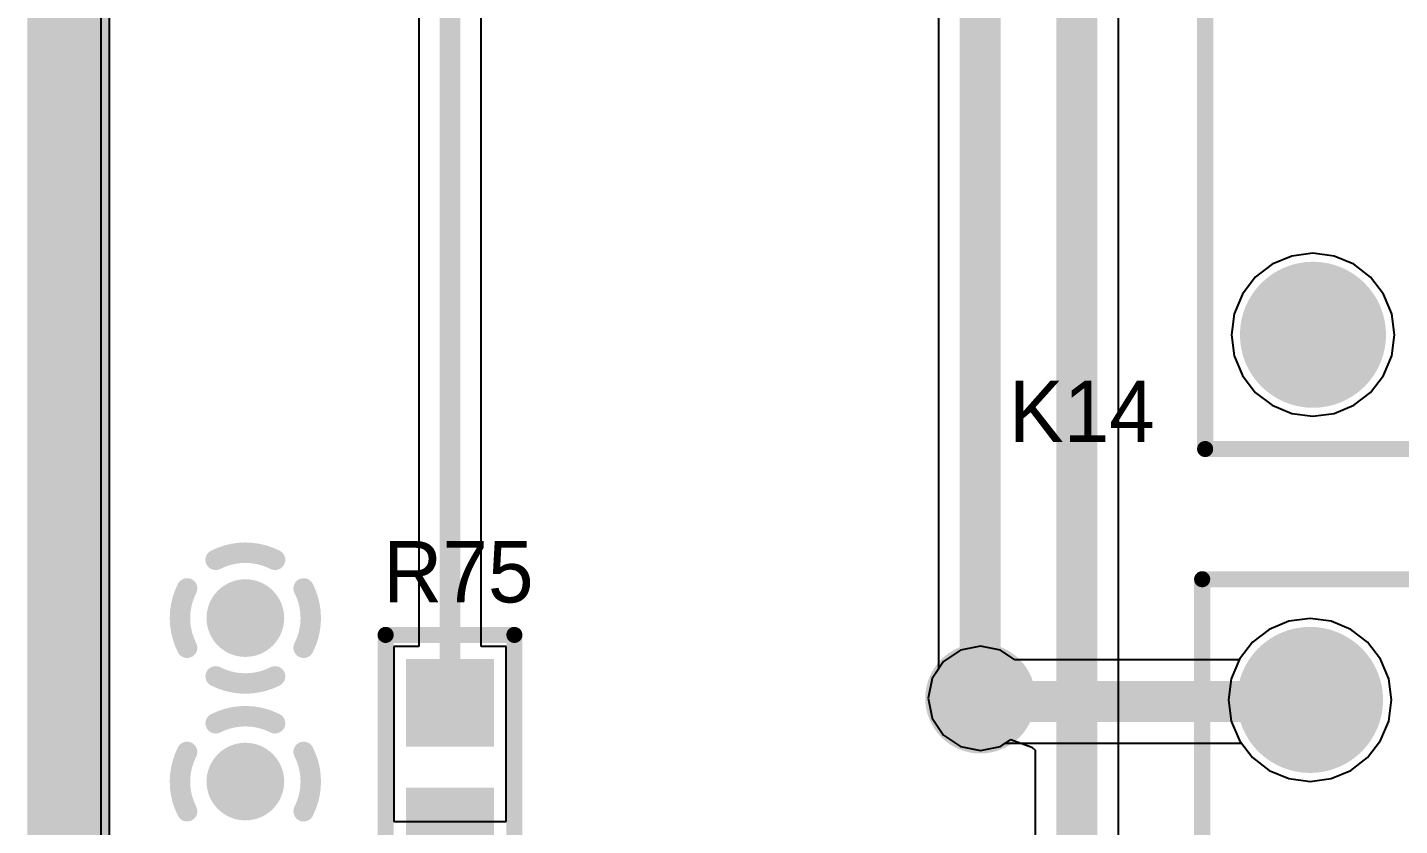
# Model space of a CAD drawing. Header units: millimetres. Extents: x 6.83 to 16.18, y 4.59 to 12.3.
# Drawn here: x 7.089 to 7.76, y 6.327 to 6.718 of the extents above; entities that cross this region are included whole.
import ezdxf

# ---------------------------------------------------------------- set-up
doc = ezdxf.new("R2010")
doc.units = ezdxf.units.MM
doc.header["$MEASUREMENT"] = 0
for name, color, linetype in [('BottomLayer', 5, 'Continuous'), ('BottomSolder', 6, 'Continuous'), ('InternalPlane1', 76, 'Continuous'), ('InternalPlane2', 16, 'Continuous'), ('KeepOutLayer', 6, 'Continuous'), ('Mechanical1', 6, 'Continuous'), ('MultiLayer', 9, 'Continuous'), ('PadHoleLayer', 156, 'Continuous'), ('TopLayer', 1, 'Continuous'), ('TopOverlay', 2, 'Continuous'), ('TopPaste', 8, 'Continuous'), ('TopSolder', 216, 'Continuous'), ('ViaHoleLayer', 16, 'Continuous')]:
    doc.layers.add(name, color=color, linetype=linetype)

# ---------------------------------------------------------------- blocks, each defined once
blk = doc.blocks.new('R_____OMRON5V_217')
at = {"layer": 'BottomLayer', "const_width": 0.02953}
for points in [[(0.18524, 0, 1), (0.21476, 0, 1)], [(-0.01476, -0.1, 1), (0.01476, -0.1, 1)], [(0.18524, -0.1, 1), (0.21476, -0.1, 1)], [(-0.01476, -0.4, 1), (0.01476, -0.4, 1)], [(0.18524, -0.4, 1), (0.21476, -0.4, 1)]]:
    blk.add_lwpolyline(points, format="xyb", close=True, dxfattribs=at)
at = {"layer": 'BottomLayer'}
blk.add_solid([(-0.02953, -0.02953), (0.02953, -0.02953), (-0.02953, 0.02953), (0.02953, 0.02953)], dxfattribs=at)
at = {"layer": 'BottomSolder', "const_width": 0.03353}
for points in [[(0.18324, 0, 1), (0.21676, 0, 1)], [(-0.01676, -0.1, 1), (0.01676, -0.1, 1)], [(0.18324, -0.1, 1), (0.21676, -0.1, 1)], [(-0.01676, -0.4, 1), (0.01676, -0.4, 1)], [(0.18324, -0.4, 1), (0.21676, -0.4, 1)]]:
    blk.add_lwpolyline(points, format="xyb", close=True, dxfattribs=at)
at = {"layer": 'BottomSolder'}
blk.add_solid([(-0.03353, -0.03353), (0.03353, -0.03353), (-0.03353, 0.03353), (0.03353, 0.03353)], dxfattribs=at)
at = {"layer": 'InternalPlane1'}
for points, const_width in [([(-0.01689, 0, 1), (0.01689, 0, 1)], 0.03378), ([(0.18311, 0, 1), (0.21689, 0, 1)], 0.03378), ([(-0.01787, -0.1, 1), (0.01787, -0.1, 1)], 0.03575), ([(0.18213, -0.1, 1), (0.21787, -0.1, 1)], 0.03575), ([(-0.01787, -0.4, 1), (0.01787, -0.4, 1)], 0.03575), ([(0.18213, -0.4, 1), (0.21787, -0.4, 1)], 0.03575)]:
    blk.add_lwpolyline(points, format="xyb", close=True, dxfattribs=dict(at, const_width=const_width))
at = {"layer": 'InternalPlane2'}
for points, const_width in [([(-0.01689, 0, 1), (0.01689, 0, 1)], 0.03378), ([(0.18311, 0, 1), (0.21689, 0, 1)], 0.03378), ([(-0.01787, -0.1, 1), (0.01787, -0.1, 1)], 0.03575), ([(0.18213, -0.1, 1), (0.21787, -0.1, 1)], 0.03575), ([(-0.01787, -0.4, 1), (0.01787, -0.4, 1)], 0.03575), ([(0.18213, -0.4, 1), (0.21787, -0.4, 1)], 0.03575)]:
    blk.add_lwpolyline(points, format="xyb", close=True, dxfattribs=dict(at, const_width=const_width))
at = {"layer": 'MultiLayer', "const_width": 0.02953}
for points in [[(0.18524, 0, 1), (0.21476, 0, 1)], [(-0.01476, -0.1, 1), (0.01476, -0.1, 1)], [(0.18524, -0.1, 1), (0.21476, -0.1, 1)], [(-0.01476, -0.4, 1), (0.01476, -0.4, 1)], [(0.18524, -0.4, 1), (0.21476, -0.4, 1)]]:
    blk.add_lwpolyline(points, format="xyb", close=True, dxfattribs=at)
at = {"layer": 'MultiLayer'}
blk.add_solid([(-0.02953, -0.02953), (0.02953, -0.02953), (-0.02953, 0.02953), (0.02953, 0.02953)], dxfattribs=at)
at = {"layer": 'PadHoleLayer'}
for points, const_width in [([(-0.00689, 0, 1), (0.00689, 0, 1)], 0.01378), ([(0.19311, 0, 1), (0.20689, 0, 1)], 0.01378), ([(-0.00787, -0.1, 1), (0.00787, -0.1, 1)], 0.01575), ([(0.19213, -0.1, 1), (0.20787, -0.1, 1)], 0.01575), ([(-0.00787, -0.4, 1), (0.00787, -0.4, 1)], 0.01575), ([(0.19213, -0.4, 1), (0.20787, -0.4, 1)], 0.01575)]:
    blk.add_lwpolyline(points, format="xyb", close=True, dxfattribs=dict(at, const_width=const_width))
at = {"layer": 'TopLayer', "const_width": 0.02953}
for points in [[(0.18524, 0, 1), (0.21476, 0, 1)], [(-0.01476, -0.1, 1), (0.01476, -0.1, 1)], [(0.18524, -0.1, 1), (0.21476, -0.1, 1)], [(-0.01476, -0.4, 1), (0.01476, -0.4, 1)], [(0.18524, -0.4, 1), (0.21476, -0.4, 1)]]:
    blk.add_lwpolyline(points, format="xyb", close=True, dxfattribs=at)
at = {"layer": 'TopLayer'}
blk.add_solid([(-0.02953, -0.02953), (0.02953, -0.02953), (-0.02953, 0.02953), (0.02953, 0.02953)], dxfattribs=at)
at = {"layer": 'TopOverlay', "const_width": 0.00787}
for points in [[(0.25591, 0.05906), (-0.05906, 0.05906)], [(-0.05906, -0.45276), (-0.05906, 0.05906)], [(0.25591, -0.45276), (0.25591, 0.05906)], [(0.25591, -0.45276), (-0.05906, -0.45276)]]:
    blk.add_lwpolyline(points, dxfattribs=at)
at = {"layer": 'TopOverlay', "const_width": 0.00394}
for points in [[(-0.06102, 0.05906, 1), (-0.05709, 0.05906, 1)], [(-0.06102, 0.05906, 1), (-0.05709, 0.05906, 1)], [(0.25394, 0.05906, 1), (0.25787, 0.05906, 1)], [(0.25394, 0.05906, 1), (0.25787, 0.05906, 1)], [(-0.06102, -0.45276, 1), (-0.05709, -0.45276, 1)], [(-0.06102, -0.45276, 1), (-0.05709, -0.45276, 1)], [(0.25394, -0.45276, 1), (0.25787, -0.45276, 1)], [(0.25394, -0.45276, 1), (0.25787, -0.45276, 1)]]:
    blk.add_lwpolyline(points, format="xyb", close=True, dxfattribs=at)
at = {"layer": 'TopSolder', "const_width": 0.03353}
for points in [[(0.18324, 0, 1), (0.21676, 0, 1)], [(-0.01676, -0.1, 1), (0.01676, -0.1, 1)], [(0.18324, -0.1, 1), (0.21676, -0.1, 1)], [(-0.01676, -0.4, 1), (0.01676, -0.4, 1)], [(0.18324, -0.4, 1), (0.21676, -0.4, 1)]]:
    blk.add_lwpolyline(points, format="xyb", close=True, dxfattribs=at)
at = {"layer": 'TopSolder'}
blk.add_solid([(-0.03353, -0.03353), (0.03353, -0.03353), (-0.03353, 0.03353), (0.03353, 0.03353)], dxfattribs=at)
blk = doc.blocks.new('R_____OMRON5V_218')
at = {"layer": 'BottomLayer', "const_width": 0.02953}
for points in [[(0.18524, 0, 1), (0.21476, 0, 1)], [(-0.01476, -0.1, 1), (0.01476, -0.1, 1)], [(0.18524, -0.1, 1), (0.21476, -0.1, 1)], [(-0.01476, -0.4, 1), (0.01476, -0.4, 1)], [(0.18524, -0.4, 1), (0.21476, -0.4, 1)]]:
    blk.add_lwpolyline(points, format="xyb", close=True, dxfattribs=at)
at = {"layer": 'BottomLayer'}
blk.add_solid([(-0.02953, -0.02953), (0.02953, -0.02953), (-0.02953, 0.02953), (0.02953, 0.02953)], dxfattribs=at)
at = {"layer": 'BottomSolder', "const_width": 0.03353}
for points in [[(0.18324, 0, 1), (0.21676, 0, 1)], [(-0.01676, -0.1, 1), (0.01676, -0.1, 1)], [(0.18324, -0.1, 1), (0.21676, -0.1, 1)], [(-0.01676, -0.4, 1), (0.01676, -0.4, 1)], [(0.18324, -0.4, 1), (0.21676, -0.4, 1)]]:
    blk.add_lwpolyline(points, format="xyb", close=True, dxfattribs=at)
at = {"layer": 'BottomSolder'}
blk.add_solid([(-0.03353, -0.03353), (0.03353, -0.03353), (-0.03353, 0.03353), (0.03353, 0.03353)], dxfattribs=at)
at = {"layer": 'InternalPlane1'}
for points, const_width in [([(-0.01689, 0, 1), (0.01689, 0, 1)], 0.03378), ([(0.18311, 0, 1), (0.21689, 0, 1)], 0.03378), ([(-0.01787, -0.1, 1), (0.01787, -0.1, 1)], 0.03575), ([(0.18213, -0.1, 1), (0.21787, -0.1, 1)], 0.03575), ([(-0.01787, -0.4, 1), (0.01787, -0.4, 1)], 0.03575), ([(0.18213, -0.4, 1), (0.21787, -0.4, 1)], 0.03575)]:
    blk.add_lwpolyline(points, format="xyb", close=True, dxfattribs=dict(at, const_width=const_width))
at = {"layer": 'InternalPlane2'}
for points, const_width in [([(-0.01689, 0, 1), (0.01689, 0, 1)], 0.03378), ([(0.18311, 0, 1), (0.21689, 0, 1)], 0.03378), ([(-0.01787, -0.1, 1), (0.01787, -0.1, 1)], 0.03575), ([(0.18213, -0.1, 1), (0.21787, -0.1, 1)], 0.03575), ([(-0.01787, -0.4, 1), (0.01787, -0.4, 1)], 0.03575), ([(0.18213, -0.4, 1), (0.21787, -0.4, 1)], 0.03575)]:
    blk.add_lwpolyline(points, format="xyb", close=True, dxfattribs=dict(at, const_width=const_width))
at = {"layer": 'MultiLayer', "const_width": 0.02953}
for points in [[(0.18524, 0, 1), (0.21476, 0, 1)], [(-0.01476, -0.1, 1), (0.01476, -0.1, 1)], [(0.18524, -0.1, 1), (0.21476, -0.1, 1)], [(-0.01476, -0.4, 1), (0.01476, -0.4, 1)], [(0.18524, -0.4, 1), (0.21476, -0.4, 1)]]:
    blk.add_lwpolyline(points, format="xyb", close=True, dxfattribs=at)
at = {"layer": 'MultiLayer'}
blk.add_solid([(-0.02953, -0.02953), (0.02953, -0.02953), (-0.02953, 0.02953), (0.02953, 0.02953)], dxfattribs=at)
at = {"layer": 'PadHoleLayer'}
for points, const_width in [([(-0.00689, 0, 1), (0.00689, 0, 1)], 0.01378), ([(0.19311, 0, 1), (0.20689, 0, 1)], 0.01378), ([(-0.00787, -0.1, 1), (0.00787, -0.1, 1)], 0.01575), ([(0.19213, -0.1, 1), (0.20787, -0.1, 1)], 0.01575), ([(-0.00787, -0.4, 1), (0.00787, -0.4, 1)], 0.01575), ([(0.19213, -0.4, 1), (0.20787, -0.4, 1)], 0.01575)]:
    blk.add_lwpolyline(points, format="xyb", close=True, dxfattribs=dict(at, const_width=const_width))
at = {"layer": 'TopLayer', "const_width": 0.02953}
for points in [[(0.18524, 0, 1), (0.21476, 0, 1)], [(-0.01476, -0.1, 1), (0.01476, -0.1, 1)], [(0.18524, -0.1, 1), (0.21476, -0.1, 1)], [(-0.01476, -0.4, 1), (0.01476, -0.4, 1)], [(0.18524, -0.4, 1), (0.21476, -0.4, 1)]]:
    blk.add_lwpolyline(points, format="xyb", close=True, dxfattribs=at)
at = {"layer": 'TopLayer'}
blk.add_solid([(-0.02953, -0.02953), (0.02953, -0.02953), (-0.02953, 0.02953), (0.02953, 0.02953)], dxfattribs=at)
at = {"layer": 'TopOverlay', "const_width": 0.00787}
for points in [[(0.25591, 0.05906), (-0.05906, 0.05906)], [(-0.05906, -0.45276), (-0.05906, 0.05906)], [(0.25591, -0.45276), (0.25591, 0.05906)], [(0.25591, -0.45276), (-0.05906, -0.45276)]]:
    blk.add_lwpolyline(points, dxfattribs=at)
at = {"layer": 'TopOverlay', "const_width": 0.00394}
for points in [[(-0.06102, 0.05906, 1), (-0.05709, 0.05906, 1)], [(-0.06102, 0.05906, 1), (-0.05709, 0.05906, 1)], [(0.25394, 0.05906, 1), (0.25787, 0.05906, 1)], [(0.25394, 0.05906, 1), (0.25787, 0.05906, 1)], [(-0.06102, -0.45276, 1), (-0.05709, -0.45276, 1)], [(-0.06102, -0.45276, 1), (-0.05709, -0.45276, 1)], [(0.25394, -0.45276, 1), (0.25787, -0.45276, 1)], [(0.25394, -0.45276, 1), (0.25787, -0.45276, 1)]]:
    blk.add_lwpolyline(points, format="xyb", close=True, dxfattribs=at)
at = {"layer": 'TopSolder', "const_width": 0.03353}
for points in [[(0.18324, 0, 1), (0.21676, 0, 1)], [(-0.01676, -0.1, 1), (0.01676, -0.1, 1)], [(0.18324, -0.1, 1), (0.21676, -0.1, 1)], [(-0.01676, -0.4, 1), (0.01676, -0.4, 1)], [(0.18324, -0.4, 1), (0.21676, -0.4, 1)]]:
    blk.add_lwpolyline(points, format="xyb", close=True, dxfattribs=at)
at = {"layer": 'TopSolder'}
blk.add_solid([(-0.03353, -0.03353), (0.03353, -0.03353), (-0.03353, 0.03353), (0.03353, 0.03353)], dxfattribs=at)
blk = doc.blocks.new('0603_223')
at = {"layer": 'TopLayer'}
for points in [[(0.02175, -0.04726), (0.02175, -0.01226), (-0.01325, -0.04726), (-0.01325, -0.01226)], [(0.02175, -0.11026), (0.02175, -0.07526), (-0.01325, -0.11026), (-0.01325, -0.07526)]]:
    blk.add_solid(points, dxfattribs=at)
at = {"layer": 'TopOverlay', "const_width": 0.00787}
for points in [[(-0.02724, 0.00394), (-0.02724, -0.12598)], [(0.03575, 0.00394), (-0.02724, 0.00394)], [(0.03575, 0.00394), (0.03575, -0.12598)], [(0.03575, -0.12598), (-0.02724, -0.12598)]]:
    blk.add_lwpolyline(points, dxfattribs=at)
at = {"layer": 'TopOverlay', "const_width": 0.00394}
for points in [[(-0.02921, 0.00394, 1), (-0.02528, 0.00394, 1)], [(-0.02921, 0.00394, 1), (-0.02528, 0.00394, 1)], [(0.03378, 0.00394, 1), (0.03772, 0.00394, 1)], [(0.03378, 0.00394, 1), (0.03772, 0.00394, 1)], [(-0.02921, -0.12598, 1), (-0.02528, -0.12598, 1)], [(-0.02921, -0.12598, 1), (-0.02528, -0.12598, 1)], [(0.03378, -0.12598, 1), (0.03772, -0.12598, 1)], [(0.03378, -0.12598, 1), (0.03772, -0.12598, 1)]]:
    blk.add_lwpolyline(points, format="xyb", close=True, dxfattribs=at)
at = {"layer": 'TopPaste'}
for points in [[(0.02175, -0.04726), (0.02175, -0.01226), (-0.01325, -0.04726), (-0.01325, -0.01226)], [(0.02175, -0.11026), (0.02175, -0.07526), (-0.01325, -0.11026), (-0.01325, -0.07526)]]:
    blk.add_solid(points, dxfattribs=at)
at = {"layer": 'TopSolder'}
for points in [[(0.02575, -0.05126), (0.02575, -0.00826), (-0.01725, -0.05126), (-0.01725, -0.00826)], [(0.02575, -0.11426), (0.02575, -0.07126), (-0.01725, -0.11426), (-0.01725, -0.07126)]]:
    blk.add_solid(points, dxfattribs=at)

msp = doc.modelspace()

# ---------------------------------------------------------------- linework, layer by layer
at = {"layer": 'BottomLayer'}
for p, q in [((7.53436, 8.87418), (7.53436, 6.40373)), ((7.12465, 4.85627), (7.12465, 7.99131)), ((7.62241, 6.29483), (7.62241, 7.72702)), ((7.70724, 6.60581), (7.69762, 6.60183)), ((7.71756, 6.60717), (7.70724, 6.60581)), ((7.72787, 6.60581), (7.71756, 6.60717)), ((7.73749, 6.60183), (7.72787, 6.60581)), ((7.69762, 6.60183), (7.68936, 6.59549)), ((7.74575, 6.59549), (7.73749, 6.60183)), ((7.68936, 6.59549), (7.68303, 6.58724)), ((7.75208, 6.58724), (7.74575, 6.59549)), ((7.68303, 6.58724), (7.67905, 6.57762)), ((7.75607, 6.57762), (7.75208, 6.58724)), ((7.67905, 6.57762), (7.67769, 6.5673)), ((7.75742, 6.5673), (7.75607, 6.57762)), ((7.67769, 6.5673), (7.67905, 6.55698)), ((7.75607, 6.55698), (7.75742, 6.5673)), ((7.67905, 6.55698), (7.68303, 6.54737)), ((7.75208, 6.54737), (7.75607, 6.55698)), ((7.68303, 6.54737), (7.68936, 6.53911)), ((7.74575, 6.53911), (7.75208, 6.54737)), ((7.68936, 6.53911), (7.69762, 6.53278)), ((7.73749, 6.53278), (7.74575, 6.53911)), ((7.69762, 6.53278), (7.70724, 6.52879)), ((7.72787, 6.52879), (7.73749, 6.53278)), ((7.70724, 6.52879), (7.71756, 6.52743)), ((7.71756, 6.52743), (7.72787, 6.52879)), ((7.70579, 6.42714), (7.69617, 6.42316)), ((7.71611, 6.4285), (7.70579, 6.42714)), ((7.72643, 6.42714), (7.71611, 6.4285)), ((7.73604, 6.42316), (7.72643, 6.42714)), ((7.69617, 6.42316), (7.68792, 6.41682)), ((7.7443, 6.41682), (7.73604, 6.42316)), ((7.68792, 6.41682), (7.68158, 6.40856)), ((7.75064, 6.40856), (7.7443, 6.41682)), ((7.68158, 6.40856), (7.6776, 6.39895)), ((7.75462, 6.39895), (7.75064, 6.40856)), ((7.53131, 6.39917), (7.52937, 6.38941)), ((7.53436, 6.40373), (7.53131, 6.39917)), ((7.6776, 6.39895), (7.67624, 6.38863)), ((7.75598, 6.38863), (7.75462, 6.39895)), ((7.52937, 6.38941), (7.53131, 6.37966)), ((7.67624, 6.38863), (7.6776, 6.37831)), ((7.75462, 6.37831), (7.75598, 6.38863)), ((7.53131, 6.37966), (7.53683, 6.37139)), ((7.6776, 6.37831), (7.68158, 6.36869)), ((7.75064, 6.36869), (7.75462, 6.37831)), ((7.53683, 6.37139), (7.5451, 6.36586)), ((7.5451, 6.36586), (7.55486, 6.36392)), ((7.55486, 6.36392), (7.56461, 6.36586)), ((7.56461, 6.36586), (7.56982, 6.36934)), ((7.56982, 6.36934), (7.58002, 6.36545)), ((7.58002, 6.36545), (7.58163, 6.36411)), ((7.58163, 6.36411), (7.58163, 6.29731)), ((7.68158, 6.36869), (7.68792, 6.36044)), ((7.7443, 6.36044), (7.75064, 6.36869)), ((7.68792, 6.36044), (7.69617, 6.3541)), ((7.73604, 6.3541), (7.7443, 6.36044)), ((7.69617, 6.3541), (7.70579, 6.35012)), ((7.72643, 6.35012), (7.73604, 6.3541)), ((7.70579, 6.35012), (7.71611, 6.34876)), ((7.71611, 6.34876), (7.72643, 6.35012))]:
    msp.add_line(p, q, dxfattribs=at)
at = {"layer": 'BottomLayer', "const_width": 0.02}
for points in [[(7.60202, 6.28046), (7.60202, 8.93332)], [(7.55475, 6.38981), (7.55475, 8.88866)], [(7.55475, 6.38981), (7.55585, 6.38871)]]:
    msp.add_lwpolyline(points, dxfattribs=at)
at = {"layer": 'BottomLayer'}
for points, const_width in [([(7.18776, 6.42867, 1), (7.20276, 6.42867, 1)], 0.015), ([(7.54736, 6.38941, 1), (7.56236, 6.38941, 1)], 0.015), ([(7.54975, 6.38981, 1), (7.55975, 6.38981, 1)], 0.01), ([(7.54975, 6.38981, 1), (7.55975, 6.38981, 1)], 0.01), ([(7.55085, 6.38871, 1), (7.56085, 6.38871, 1)], 0.01), ([(7.18776, 6.34867, 1), (7.20276, 6.34867, 1)], 0.015)]:
    msp.add_lwpolyline(points, format="xyb", close=True, dxfattribs=dict(at, const_width=const_width))
at = {"layer": 'BottomSolder', "const_width": 0.019}
for points in [[(7.18576, 6.42867, 1), (7.20476, 6.42867, 1)], [(7.54536, 6.38941, 1), (7.56436, 6.38941, 1)], [(7.18576, 6.34867, 1), (7.20476, 6.34867, 1)]]:
    msp.add_lwpolyline(points, format="xyb", close=True, dxfattribs=at)
at = {"layer": 'InternalPlane1'}
msp.add_line((7.12874, 4.86108), (7.12874, 12.25789), dxfattribs=at)
at = {"layer": 'InternalPlane1', "const_width": 0.04}
msp.add_lwpolyline([(7.10864, 4.84098), (7.10864, 12.27799)], dxfattribs=at)
at = {"layer": 'InternalPlane1', "const_width": 0.01}
for points in [[(7.18073, 6.45718, -0.240079), (7.20979, 6.45718)], [(7.16675, 6.41414, -0.240079), (7.16675, 6.44319)], [(7.22377, 6.44319, -0.240079), (7.22377, 6.41414)], [(7.20979, 6.40015, -0.240079), (7.18073, 6.40015)], [(7.18073, 6.37718, -0.240079), (7.20979, 6.37718)], [(7.16675, 6.33414, -0.240079), (7.16675, 6.36319)], [(7.22377, 6.36319, -0.240079), (7.22377, 6.33414)]]:
    msp.add_lwpolyline(points, format="xyb", dxfattribs=at)
at = {"layer": 'InternalPlane1'}
for points, const_width in [([(7.17823, 6.45718, 1), (7.18323, 6.45718, 1)], 0.005), ([(7.20728, 6.45718, 1), (7.21228, 6.45718, 1)], 0.005), ([(7.16425, 6.44319, 1), (7.16925, 6.44319, 1)], 0.005), ([(7.22127, 6.44319, 1), (7.22627, 6.44319, 1)], 0.005), ([(7.16425, 6.41414, 1), (7.16925, 6.41414, 1)], 0.005), ([(7.22127, 6.41414, 1), (7.22627, 6.41414, 1)], 0.005), ([(7.54136, 6.38941, 1), (7.56836, 6.38941, 1)], 0.027), ([(7.17823, 6.40015, 1), (7.18323, 6.40015, 1)], 0.005), ([(7.20728, 6.40015, 1), (7.21228, 6.40015, 1)], 0.005), ([(7.17823, 6.37718, 1), (7.18323, 6.37718, 1)], 0.005), ([(7.20728, 6.37718, 1), (7.21228, 6.37718, 1)], 0.005), ([(7.16425, 6.36319, 1), (7.16925, 6.36319, 1)], 0.005), ([(7.22127, 6.36319, 1), (7.22627, 6.36319, 1)], 0.005), ([(7.16425, 6.33414, 1), (7.16925, 6.33414, 1)], 0.005), ([(7.22127, 6.33414, 1), (7.22627, 6.33414, 1)], 0.005)]:
    msp.add_lwpolyline(points, format="xyb", close=True, dxfattribs=dict(at, const_width=const_width))
at = {"layer": 'InternalPlane2'}
msp.add_line((7.12874, 4.86108), (7.12874, 12.25789), dxfattribs=at)
at = {"layer": 'InternalPlane2', "const_width": 0.04}
msp.add_lwpolyline([(7.10864, 4.84098), (7.10864, 12.27799)], dxfattribs=at)
at = {"layer": 'InternalPlane2', "const_width": 0.01}
for points in [[(7.18073, 6.45718, -0.240079), (7.20979, 6.45718)], [(7.16675, 6.41414, -0.240079), (7.16675, 6.44319)], [(7.22377, 6.44319, -0.240079), (7.22377, 6.41414)], [(7.20979, 6.40015, -0.240079), (7.18073, 6.40015)], [(7.18073, 6.37718, -0.240079), (7.20979, 6.37718)], [(7.16675, 6.33414, -0.240079), (7.16675, 6.36319)], [(7.22377, 6.36319, -0.240079), (7.22377, 6.33414)]]:
    msp.add_lwpolyline(points, format="xyb", dxfattribs=at)
at = {"layer": 'InternalPlane2'}
for points, const_width in [([(7.17823, 6.45718, 1), (7.18323, 6.45718, 1)], 0.005), ([(7.20728, 6.45718, 1), (7.21228, 6.45718, 1)], 0.005), ([(7.16425, 6.44319, 1), (7.16925, 6.44319, 1)], 0.005), ([(7.22127, 6.44319, 1), (7.22627, 6.44319, 1)], 0.005), ([(7.16425, 6.41414, 1), (7.16925, 6.41414, 1)], 0.005), ([(7.22127, 6.41414, 1), (7.22627, 6.41414, 1)], 0.005), ([(7.54136, 6.38941, 1), (7.56836, 6.38941, 1)], 0.027), ([(7.17823, 6.40015, 1), (7.18323, 6.40015, 1)], 0.005), ([(7.20728, 6.40015, 1), (7.21228, 6.40015, 1)], 0.005), ([(7.17823, 6.37718, 1), (7.18323, 6.37718, 1)], 0.005), ([(7.20728, 6.37718, 1), (7.21228, 6.37718, 1)], 0.005), ([(7.16425, 6.36319, 1), (7.16925, 6.36319, 1)], 0.005), ([(7.22127, 6.36319, 1), (7.22627, 6.36319, 1)], 0.005), ([(7.16425, 6.33414, 1), (7.16925, 6.33414, 1)], 0.005), ([(7.22127, 6.33414, 1), (7.22627, 6.33414, 1)], 0.005)]:
    msp.add_lwpolyline(points, format="xyb", close=True, dxfattribs=dict(at, const_width=const_width))
at = {"layer": 'KeepOutLayer', "const_width": 0.01}
msp.add_lwpolyline([(7.10936, 4.84067), (7.10936, 12.27767)], dxfattribs=at)
at = {"layer": 'Mechanical1', "const_width": 0.01}
msp.add_lwpolyline([(7.10936, 4.84067), (7.10936, 12.27767)], dxfattribs=at)
at = {"layer": 'MultiLayer', "const_width": 0.015}
for points in [[(7.18776, 6.42867, 1), (7.20276, 6.42867, 1)], [(7.54736, 6.38941, 1), (7.56236, 6.38941, 1)], [(7.18776, 6.34867, 1), (7.20276, 6.34867, 1)]]:
    msp.add_lwpolyline(points, format="xyb", close=True, dxfattribs=at)
at = {"layer": 'TopLayer'}
for p, q in [((7.12465, 5.21029), (7.12465, 7.99131)), ((7.28007, 6.88624), (7.28007, 6.41471)), ((7.31065, 6.41471), (7.31065, 6.88624)), ((7.70724, 6.60581), (7.69762, 6.60183)), ((7.71756, 6.60717), (7.70724, 6.60581)), ((7.72787, 6.60581), (7.71756, 6.60717)), ((7.73749, 6.60183), (7.72787, 6.60581)), ((7.69762, 6.60183), (7.68936, 6.59549)), ((7.74575, 6.59549), (7.73749, 6.60183)), ((7.68936, 6.59549), (7.68303, 6.58724)), ((7.75208, 6.58724), (7.74575, 6.59549)), ((7.68303, 6.58724), (7.67905, 6.57762)), ((7.75607, 6.57762), (7.75208, 6.58724)), ((7.67905, 6.57762), (7.67769, 6.5673)), ((7.75742, 6.5673), (7.75607, 6.57762)), ((7.67769, 6.5673), (7.67905, 6.55698)), ((7.75607, 6.55698), (7.75742, 6.5673)), ((7.67905, 6.55698), (7.68303, 6.54737)), ((7.75208, 6.54737), (7.75607, 6.55698)), ((7.68303, 6.54737), (7.68936, 6.53911)), ((7.74575, 6.53911), (7.75208, 6.54737)), ((7.68936, 6.53911), (7.69762, 6.53278)), ((7.73749, 6.53278), (7.74575, 6.53911)), ((7.69762, 6.53278), (7.70724, 6.52879)), ((7.72787, 6.52879), (7.73749, 6.53278)), ((7.70724, 6.52879), (7.71756, 6.52743)), ((7.71756, 6.52743), (7.72787, 6.52879)), ((7.70579, 6.42714), (7.69617, 6.42316)), ((7.71611, 6.4285), (7.70579, 6.42714)), ((7.72643, 6.42714), (7.71611, 6.4285)), ((7.73604, 6.42316), (7.72643, 6.42714)), ((7.69617, 6.42316), (7.68792, 6.41682)), ((7.7443, 6.41682), (7.73604, 6.42316)), ((7.28007, 6.41471), (7.26788, 6.41471)), ((7.26788, 6.41471), (7.26788, 6.36352)), ((7.32288, 6.41471), (7.31065, 6.41471)), ((7.32288, 6.36352), (7.32288, 6.41471)), ((7.5451, 6.41296), (7.53683, 6.40744)), ((7.55486, 6.4149), (7.5451, 6.41296)), ((7.56461, 6.41296), (7.55486, 6.4149)), ((7.57166, 6.40825), (7.56461, 6.41296)), ((7.68792, 6.41682), (7.68158, 6.40856)), ((7.75064, 6.40856), (7.7443, 6.41682)), ((7.53683, 6.40744), (7.53131, 6.39917)), ((7.68145, 6.40825), (7.57166, 6.40825)), ((7.68158, 6.40856), (7.68145, 6.40825)), ((7.75462, 6.39895), (7.75064, 6.40856)), ((7.53131, 6.39917), (7.52937, 6.38941)), ((7.75598, 6.38863), (7.75462, 6.39895)), ((7.52937, 6.38941), (7.53131, 6.37966)), ((7.75462, 6.37831), (7.75598, 6.38863)), ((7.53131, 6.37966), (7.53683, 6.37139)), ((7.75064, 6.36869), (7.75462, 6.37831)), ((7.53683, 6.37139), (7.5451, 6.36586)), ((7.5451, 6.36586), (7.55486, 6.36392)), ((7.55486, 6.36392), (7.56461, 6.36586)), ((7.56461, 6.36586), (7.56701, 6.36747)), ((7.56701, 6.36747), (7.68252, 6.36747)), ((7.68252, 6.36747), (7.68792, 6.36044)), ((7.7443, 6.36044), (7.75064, 6.36869)), ((7.26788, 6.36352), (7.26788, 6.35171)), ((7.32288, 6.35971), (7.32288, 6.36352)), ((7.32288, 6.34789), (7.32288, 6.35971)), ((7.68792, 6.36044), (7.69617, 6.3541)), ((7.73604, 6.3541), (7.7443, 6.36044)), ((7.26788, 6.35171), (7.26788, 6.34789)), ((7.69617, 6.3541), (7.70579, 6.35012)), ((7.72643, 6.35012), (7.73604, 6.3541)), ((7.26788, 6.34789), (7.26788, 6.32921)), ((7.32288, 6.32921), (7.32288, 6.34789)), ((7.70579, 6.35012), (7.71611, 6.34876)), ((7.71611, 6.34876), (7.72643, 6.35012)), ((7.26788, 6.32921), (7.29538, 6.32921)), ((7.29538, 6.32921), (7.32288, 6.32921))]:
    msp.add_line(p, q, dxfattribs=at)
for points, const_width in [([(7.29536, 6.38803), (7.29536, 6.9376)], 0.01), ([(7.55115, 6.38786), (7.71482, 6.38786)], 0.02), ([(7.29538, 5.77223), (7.29538, 6.32421)], 0.01)]:
    msp.add_lwpolyline(points, dxfattribs=dict(at, const_width=const_width))
for points, const_width in [([(7.18776, 6.42867, 1), (7.20276, 6.42867, 1)], 0.015), ([(7.54736, 6.38941, 1), (7.56236, 6.38941, 1)], 0.015), ([(7.54615, 6.38786, 1), (7.55615, 6.38786, 1)], 0.01), ([(7.70982, 6.38786, 1), (7.71982, 6.38786, 1)], 0.01), ([(7.29286, 6.38803, 1), (7.29786, 6.38803, 1)], 0.005), ([(7.18776, 6.34867, 1), (7.20276, 6.34867, 1)], 0.015), ([(7.29288, 6.32421, 1), (7.29788, 6.32421, 1)], 0.005)]:
    msp.add_lwpolyline(points, format="xyb", close=True, dxfattribs=dict(at, const_width=const_width))
at = {"layer": 'TopSolder', "const_width": 0.019}
for points in [[(7.18576, 6.42867, 1), (7.20476, 6.42867, 1)], [(7.54536, 6.38941, 1), (7.56436, 6.38941, 1)], [(7.18576, 6.34867, 1), (7.20476, 6.34867, 1)]]:
    msp.add_lwpolyline(points, format="xyb", close=True, dxfattribs=at)
at = {"layer": 'ViaHoleLayer', "const_width": 0.007}
for points in [[(7.19176, 6.42867, 1), (7.19876, 6.42867, 1)], [(7.55136, 6.38941, 1), (7.55836, 6.38941, 1)], [(7.19176, 6.34867, 1), (7.19876, 6.34867, 1)]]:
    msp.add_lwpolyline(points, format="xyb", close=True, dxfattribs=at)

# ---------------------------------------------------------------- block references
for name, p, rotation in [('R_____OMRON5V_218', (8.11756, 6.7673), 270), ('R_____OMRON5V_217', (8.11611, 6.38863), 270), ('0603_223', (7.29963, 6.29445), 180)]:
    msp.add_blockref(name, p, dxfattribs=dict(rotation=rotation))

# ---------------------------------------------------------------- texts
at = {"layer": 'TopOverlay'}
for s, p in [('K14', (7.56881, 6.51486)), ('R75', (7.26265, 6.43632))]:
    msp.add_text(s, height=0.03, dxfattribs=at).set_placement(p)

doc.saveas('drawing.dxf')
